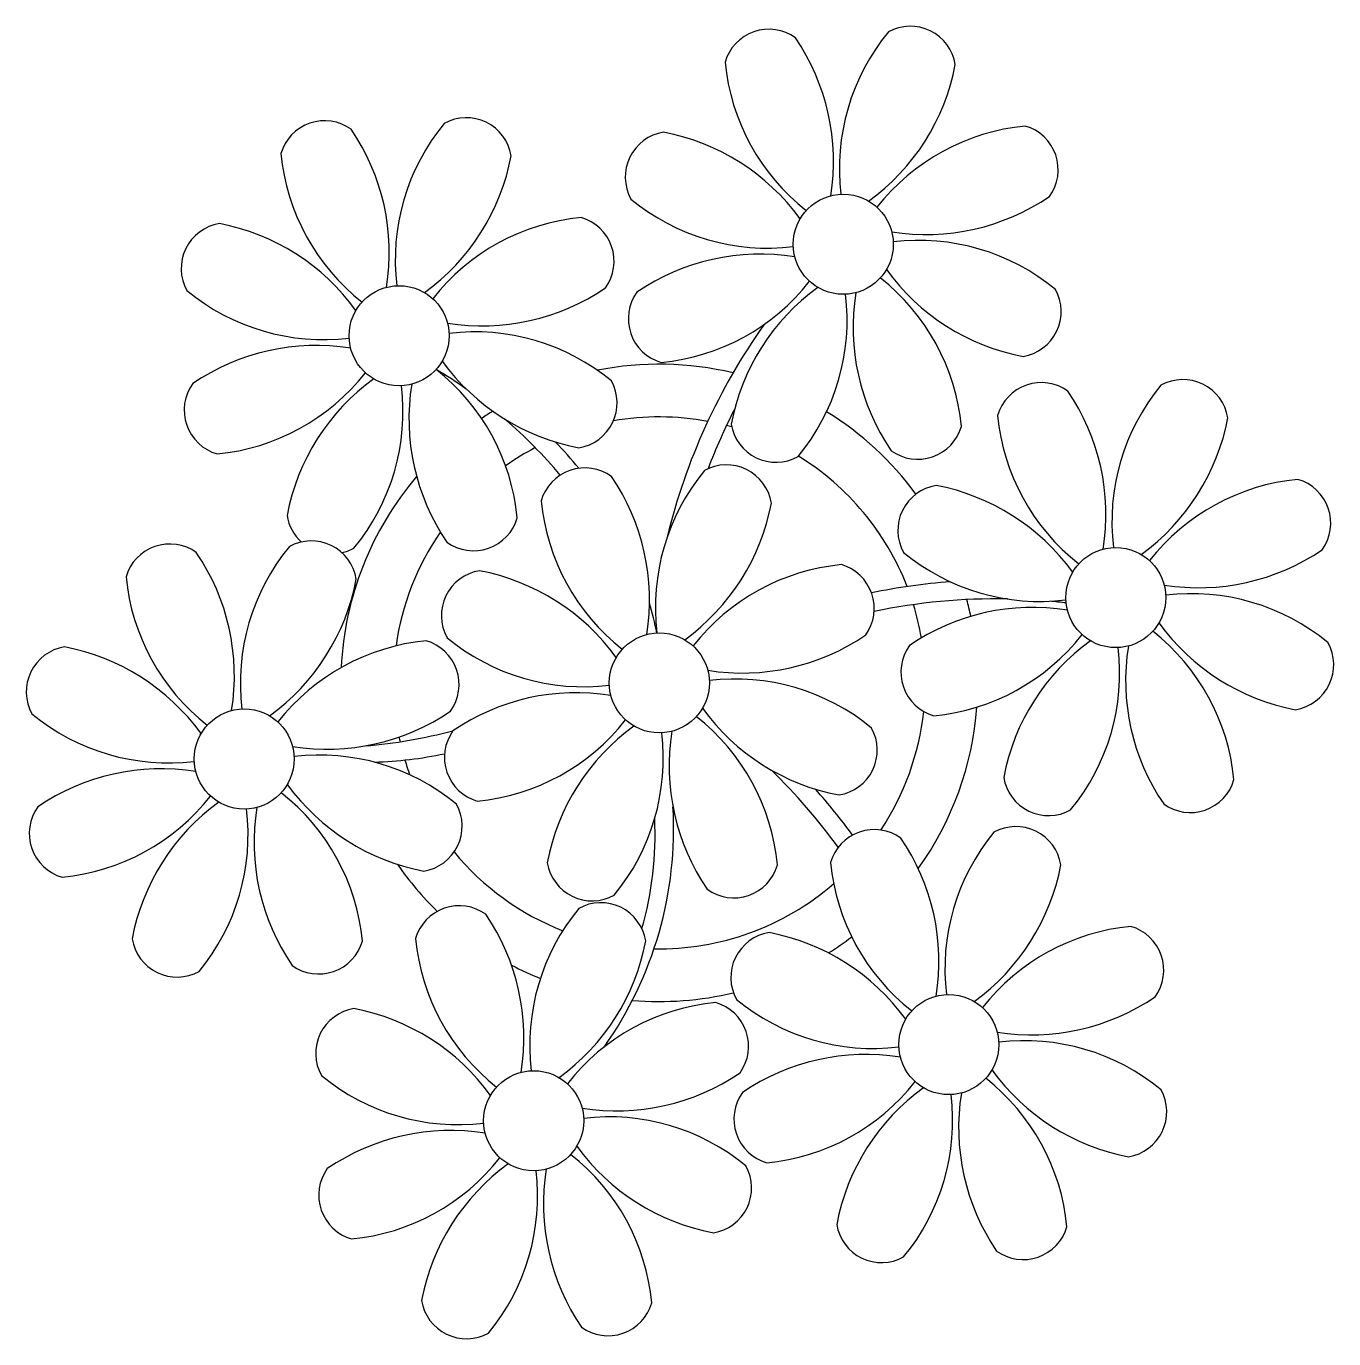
# Model space of a CAD drawing. Extents: x 5.876 to 6.085, y 6.032 to 6.242.
import ezdxf

# ---------------------------------------------------------------- set-up
doc = ezdxf.new("R2010")
doc.units = 0
doc.header["$MEASUREMENT"] = 0
for name, color, linetype in [('021', 1, 'CONTINUOUS'), ('62', 62, 'CONTINUOUS'), ('63', 63, 'CONTINUOUS')]:
    doc.layers.add(name, color=color, linetype=linetype)

msp = doc.modelspace()

# ---------------------------------------------------------------- linework, layer by layer
at = {"layer": '021'}
for radius, start, end in [(0.05093651340340145, 76.62568314041995, 101.2053990005565), (0.05093651340340145, 121.51153404657, 123.9033587606022), (0.04251427432479803, 79.507919526563, 99.95795049405379), (0.05093651340340145, 36.33799738026947, 58.32887263900181), (0.04251427432479803, 117.802440536302, 125.3100982403013), (0.04251427432479803, 21.22577253913075, 58.45509307423734), (0.05093651340340145, 139.6216152278566, 177.2534970364129), (0.04251427432479803, 145.4191794692686, 172.0062413514561), (0.04251427432479803, 9.743410875599677, 17.10605107153097), (0.05093651340340145, 12.05350351411401, 15.15235648556356), (0.04251427432479803, 326.3984414371423, 353.8236213196607), (0.05093651340340145, 324.3663226205327, 355.6451016314417), (0.04251427432479803, 191.7544102213582, 192.7950177506228), (0.04251427432479803, 196.8647311702896, 200.2383975272805), (0.04251427432479803, 219.4845253343688, 248.6965979432148), (0.05093651340340145, 214.7168031332535, 225.8089426278129), (0.04251427432479803, 268.8568535746471, 310.9878080184638), (0.05093651340340145, 302.0642589077446, 307.1567257298789), (0.05093651340340145, 242.3459351838481, 248.067652431913), (0.05093651340340145, 265.1392401259371, 283.4644863799927)]:
    msp.add_arc((5.977199754536674, 6.137249213359961), radius, start, end, dxfattribs=at)
at = {"layer": '62'}
for points in [[(6.004601635714906, 6.215104228827562, 0.191490740810407), (5.998955732819739, 6.240356924027538, 0.5188522480408578), (5.987713061063866, 6.236466769381181, 0.2050299675741208), (6.000692913463268, 6.212745207872931)], [(6.010665472761796, 6.214255575613996, 0.191490740810407), (6.024529568557845, 6.236104183856231, 0.5188522480408578), (6.01382904439031, 6.241303198563159, 0.2050299675741208), (6.00623350903791, 6.215351379909924)], [(5.93358388307365, 6.200486776537877, 0.191490740810407), (5.927937980178483, 6.225739471737854, 0.5188522480408578), (5.916695308422611, 6.221849317091497, 0.2050299675741208), (5.929675160822013, 6.198127755583247)], [(5.939647720120541, 6.199638123324312, 0.191490740810407), (5.953511815916589, 6.221486731566547, 0.5188522480408578), (5.942811291749054, 6.226685746273475, 0.2050299675741208), (5.935215756396654, 6.20073392762024)], [(5.999713766976854, 6.211416536973881, 0.191490740810407), (5.97786515873462, 6.225280632769929, 0.5188522480408578), (5.972666144027691, 6.214580108602394, 0.2050299675741208), (5.998617962680926, 6.206984573249994)], [(6.014353164615477, 6.209367706875943, 0.191490740810407), (6.039605859815454, 6.21501360977111, 0.5188522480408578), (6.035715705169096, 6.226256281526982, 0.2050299675741208), (6.011994143660846, 6.21327642912758)], [(5.928696014335599, 6.196799084684197, 0.191490740810407), (5.906847406093364, 6.210663180480245, 0.5188522480408578), (5.901648391386436, 6.19996265631271, 0.2050299675741208), (5.927600210039671, 6.19236712096031)], [(5.943335411974221, 6.194750254586259, 0.191490740810407), (5.968588107174199, 6.200396157481426, 0.5188522480408578), (5.964697952527841, 6.211638829237297, 0.2050299675741208), (5.940976391019591, 6.198658976837896)], [(6.013504511401911, 6.203303869829054, 0.191490740810407), (6.035353119644146, 6.189439774033006, 0.5188522480408578), (6.040552134351074, 6.200140298200541, 0.2050299675741208), (6.014600315697839, 6.207735833552941)], [(5.998865113763288, 6.205352699926991, 0.191490740810407), (5.973612418563309, 6.199706797031824, 0.5188522480408578), (5.977502573209668, 6.188464125275951, 0.2050299675741208), (6.001224134717917, 6.201443977675353)], [(6.008616642663857, 6.199616177975372, 0.191490740810407), (6.014262545559024, 6.174363482775394, 0.5188522480408578), (6.025505217314896, 6.178253637421752, 0.2050299675741208), (6.012525364915495, 6.201975198930002)], [(6.002552805616969, 6.200464831188939, 0.191490740810407), (5.988688709820921, 6.178616222946705, 0.5188522480408578), (5.999389233988456, 6.173417208239776, 0.2050299675741208), (6.006984769340856, 6.199369026893011)], [(5.942486758760656, 6.18868641753937, 0.191490740810407), (5.96433536700289, 6.174822321743322, 0.5188522480408578), (5.969534381709819, 6.185522845910857, 0.2050299675741208), (5.943582563056584, 6.193118381263257)], [(5.927847361122033, 6.190735247637306, 0.191490740810407), (5.902594665922054, 6.185089344742139, 0.5188522480408578), (5.906484820568412, 6.173846672986267, 0.2050299675741208), (5.930206382076662, 6.186826525385669)], [(5.937598890022602, 6.184998725685688, 0.191490740810407), (5.943244792917769, 6.15974603048571, 0.5188522480408578), (5.95448746467364, 6.163636185132067, 0.2050299675741208), (5.94150761227424, 6.187357746640318)], [(5.931535052975714, 6.185847378899255, 0.191490740810407), (5.917670957179666, 6.16399877065702, 0.1707599147233123), (5.919983973805865, 6.159760255993428, 0.2050299675741208)], [(6.048182318799156, 6.158629347173564, 0.191490740810407), (6.042536415903989, 6.183882042373541, 0.5188522480408578), (6.031293744148116, 6.179991887727184, 0.2050299675741208), (6.044273596547519, 6.156270326218934)], [(6.054246155846046, 6.157780693959999, 0.191490740810407), (6.068110251642095, 6.179629302202233, 0.5188522480408578), (6.05740972747456, 6.184828316909162, 0.2050299675741208), (6.04981419212216, 6.158876498255927)], [(5.926427456021536, 6.158064415623207, 0.07178894769849689), (5.928371481347201, 6.158799755950092, 0.2050299675741208), (5.935967016699601, 6.184751574603327)], [(5.975192251062197, 6.144993238786055, 0.191490740810407), (5.96954634816703, 6.170245933986032, 0.5188522480408578), (5.958303676411157, 6.166355779339675, 0.2050299675741208), (5.971283528810559, 6.142634217831425)], [(5.981256088109087, 6.14414458557249, 0.191490740810407), (5.995120183905136, 6.165993193814725, 0.5188522480408578), (5.9844196597376, 6.171192208521653, 0.2050299675741208), (5.9768241243852, 6.145240389868418)], [(6.043294450061104, 6.154941655319884, 0.191490740810407), (6.02144584181887, 6.168805751115932, 0.5188522480408578), (6.016246827111941, 6.158105226948397, 0.2050299675741208), (6.042198645765176, 6.150509691595997)], [(6.057933847699727, 6.152892825221945, 0.191490740810407), (6.083186542899704, 6.158538728117112, 0.5188522480408578), (6.079296388253346, 6.169781399872984, 0.2050299675741208), (6.055574826745096, 6.156801547473583)], [(5.914876376851688, 6.13197729271738, 0.191490740810407), (5.928740472647736, 6.153825900959615, 0.5188522480408578), (5.918039948480201, 6.159024915666543, 0.2050299675741208), (5.910444413127801, 6.133073097013308)], [(5.908812539804797, 6.132825945930946, 0.191490740810407), (5.903166636909631, 6.158078641130922, 0.5188522480408578), (5.891923965153758, 6.154188486484565, 0.2050299675741208), (5.90490381755316, 6.130466924976315)], [(5.984943779962768, 6.139256716834437, 0.191490740810407), (6.010196475162745, 6.144902619729604, 0.5188522480408578), (6.006306320516387, 6.156145291485475, 0.2050299675741208), (5.982584759008137, 6.143165439086074)], [(5.970304382324145, 6.141305546932375, 0.191490740810407), (5.948455774081911, 6.155169642728423, 0.5188522480408578), (5.943256759374982, 6.144469118560888, 0.2050299675741208), (5.969208578028217, 6.136873583208488)], [(6.057085194486161, 6.146828988175057, 0.191490740810407), (6.078933802728396, 6.132964892379008, 0.5188522480408578), (6.084132817435324, 6.143665416546543, 0.2050299675741208), (6.058180998782089, 6.151260951898943)], [(6.042445796847538, 6.148877818272993, 0.191490740810407), (6.017193101647559, 6.143231915377826, 0.5188522480408578), (6.021083256293918, 6.131989243621954, 0.2050299675741208), (6.044804817802167, 6.144969096021356)], [(6.052197325748107, 6.143141296321375, 0.191490740810407), (6.057843228643274, 6.117888601121397, 0.5188522480408578), (6.069085900399146, 6.121778755767754, 0.2050299675741208), (6.056106047999745, 6.145500317276005)], [(5.918564068705368, 6.127089423979327, 0.191490740810407), (5.943816763905346, 6.132735326874494, 0.5188522480408578), (5.939926609258988, 6.143977998630366, 0.2050299675741208), (5.916205047750738, 6.130998146230964)], [(6.046133488701219, 6.143989949534942, 0.191490740810407), (6.032269392905171, 6.122141341292707, 0.5188522480408578), (6.042969917072706, 6.116942326585779, 0.2050299675741208), (6.050565452425106, 6.142894145239014)], [(5.903924671066746, 6.129138254077265, 0.191490740810407), (5.882076062824511, 6.143002349873314, 0.5188522480408578), (5.876877048117583, 6.132301825705778, 0.2050299675741208), (5.902828866770818, 6.124706290353378)], [(5.984095126749202, 6.133192879787548, 0.191490740810407), (6.005943734991437, 6.1193287839915, 0.5188522480408578), (6.011142749698365, 6.130029308159035, 0.2050299675741208), (5.98519093104513, 6.137624843511435)], [(5.969455729110579, 6.135241709885484, 0.191490740810407), (5.9442030339106, 6.129595806990317, 0.5188522480408578), (5.948093188556959, 6.118353135234445, 0.2050299675741208), (5.971814750065208, 6.131332987633847)], [(5.979207258011148, 6.129505187933866, 0.191490740810407), (5.984853160906315, 6.104252492733888, 0.5188522480408578), (5.996095832662187, 6.108142647380245, 0.2050299675741208), (5.983115980262786, 6.131864208888496)], [(5.97314342096426, 6.130353841147433, 0.191490740810407), (5.959279325168212, 6.108505232905198, 0.5188522480408578), (5.969979849335747, 6.10330621819827, 0.2050299675741208), (5.977575384688147, 6.129258036851505)], [(5.917715415491803, 6.121025586932438, 0.191490740810407), (5.939564023734038, 6.10716149113639, 0.5188522480408578), (5.944763038440966, 6.117862015303925, 0.2050299675741208), (5.918811219787731, 6.125457550656325)], [(5.90307601785318, 6.123074417030375, 0.191490740810407), (5.877823322653201, 6.117428514135208, 0.5188522480408578), (5.881713477299559, 6.106185842379335, 0.2050299675741208), (5.905435038807809, 6.119165694778737)], [(5.906763709706861, 6.118186548292323, 0.191490740810407), (5.892899613910813, 6.096337940050089, 0.5188522480408578), (5.903600138078348, 6.09113892534316, 0.2050299675741208), (5.911195673430748, 6.117090743996395)], [(5.912827546753749, 6.117337895078756, 0.191490740810407), (5.918473449648916, 6.092085199878778, 0.5188522480408578), (5.929716121404788, 6.095975354525136, 0.2050299675741208), (5.916736269005387, 6.119696916033386)], [(6.021477406227671, 6.087170300507323, 0.191490740810407), (6.015831503332504, 6.1124229957073, 0.5188522480408578), (6.004588831576632, 6.108532841060943, 0.2050299675741208), (6.017568683976034, 6.084811279552693)], [(6.027541243274562, 6.086321647293758, 0.191490740810407), (6.04140533907061, 6.108170255535993, 0.5188522480408578), (6.030704814903075, 6.113369270242921, 0.2050299675741208), (6.023109279550675, 6.087417451589686)], [(5.955097694970272, 6.075003007652214, 0.191490740810407), (5.949451792075105, 6.10025570285219, 0.5188522480408578), (5.938209120319232, 6.096365548205833, 0.2050299675741208), (5.951188972718635, 6.072643986697583)], [(5.961161532017162, 6.074154354438648, 0.191490740810407), (5.975025627813211, 6.096002962680883, 0.5188522480408578), (5.964325103645676, 6.101201977387811, 0.2050299675741208), (5.956729568293276, 6.075250158734576)], [(6.01658953748962, 6.083482608653643, 0.191490740810407), (5.994740929247385, 6.097346704449691, 0.5188522480408578), (5.989541914540457, 6.086646180282156, 0.2050299675741208), (6.015493733193692, 6.079050644929756)], [(6.031228935128242, 6.081433778555705, 0.191490740810407), (6.05648163032822, 6.087079681450872, 0.5188522480408578), (6.052591475681862, 6.098322353206743, 0.2050299675741208), (6.028869914173612, 6.085342500807342)], [(5.950209826232221, 6.071315315798533, 0.191490740810407), (5.928361217989986, 6.085179411594582, 0.5188522480408578), (5.923162203283058, 6.074478887427047, 0.2050299675741208), (5.949114021936293, 6.066883352074647)], [(5.964849223870843, 6.069266485700595, 0.191490740810407), (5.99010191907082, 6.074912388595762, 0.5188522480408578), (5.986211764424462, 6.086155060351634, 0.2050299675741208), (5.962490202916213, 6.073175207952232)], [(6.030380281914677, 6.075369941508816, 0.191490740810407), (6.052228890156911, 6.061505845712768, 0.5188522480408578), (6.05742790486384, 6.072206369880303, 0.2050299675741208), (6.031476086210604, 6.079801905232703)], [(6.015740884276053, 6.077418771606752, 0.191490740810407), (5.990488189076075, 6.071772868711586, 0.5188522480408578), (5.994378343722433, 6.060530196955713, 0.2050299675741208), (6.018099905230683, 6.073510049355115)], [(6.025492413176623, 6.071682249655134, 0.191490740810407), (6.03113831607179, 6.046429554455156, 0.5188522480408578), (6.042380987827661, 6.050319709101514, 0.2050299675741208), (6.029401135428261, 6.074041270609764)], [(6.019428576129735, 6.072530902868701, 0.191490740810407), (6.005564480333686, 6.050682294626466, 0.5188522480408578), (6.016265004501221, 6.045483279919538, 0.2050299675741208), (6.023860539853621, 6.071435098572773)], [(5.964000570657277, 6.063202648653706, 0.191490740810407), (5.985849178899512, 6.049338552857658, 0.5188522480408578), (5.99104819360644, 6.060039077025193, 0.2050299675741208), (5.965096374953205, 6.067634612377593)], [(5.949361173018654, 6.065251478751643, 0.191490740810407), (5.924108477818676, 6.059605575856476, 0.5188522480408578), (5.927998632465034, 6.048362904100603, 0.2050299675741208), (5.951720193973284, 6.061342756500006)], [(5.959112701919223, 6.059514956800024, 0.191490740810407), (5.96475860481439, 6.034262261600047, 0.5188522480408578), (5.976001276570262, 6.038152416246404, 0.2050299675741208), (5.963021424170861, 6.061873977754654)], [(5.953048864872335, 6.060363610013591, 0.191490740810407), (5.939184769076287, 6.038515001771357, 0.5188522480408578), (5.949885293243822, 6.033315987064428, 0.2050299675741208), (5.957480828596222, 6.059267805717663)]]:
    msp.add_lwpolyline(points, format="xyb", dxfattribs=at)
for centre, radius, start, end in [((6.074662345538411, 6.137216452430794), 0.09899536384234583, 144.6026084069745, 166.3714877746192), ((5.900739035576533, 6.119317040816068), 0.07931969802652404, 54.91625508431024, 59.07083504967278), ((6.074662345538411, 6.137216452430794), 0.09599536384234583, 152.8823278431671, 159.0916269046343), ((5.900739035576533, 6.119317040816068), 0.07931969802652404, 40.15300764300525, 49.19568718878521), ((5.977199754536674, 6.137249213359961), 0.04251427432479803, 74.19539634893627, 75.3636888842173), ((5.915957909088664, 6.132427262421505), 0.06220026044555732, 38.97599677017162, 44.14251453450198), ((6.031115668550864, 6.055058849559549), 0.09862255018449374, 94.28782937939361, 101.6908033556908), ((6.031115668550864, 6.055058849559549), 0.09562255018449374, 88.9574318164408, 101.8062072444664), ((6.031115668550864, 6.055058849559549), 0.09562255018449374, 83.32209860367794, 84.87573600033497), ((5.923714608267447, 6.206791824131339), 0.07986864621221525, 274.6500754344532, 284.8640573066227), ((5.9296095360304, 6.188744079457464), 0.06420115545201771, 271.8189023890401, 281.9059911945102), ((5.923597701017477, 6.050581152184902), 0.1020112356578634, 36.29265404808995, 45.464584577335), ((5.923597701017477, 6.050581152184902), 0.1050112356578634, 36.41096477808628, 41.57548817948859), ((5.919182101189792, 6.113929135649168), 0.06030291657800504, 324.6409468931903, 3.351058295123136), ((5.921572190678476, 6.113048965507483), 0.05494799878903527, 344.0710819208059, 2.644759055948155)]:
    msp.add_arc(centre, radius, start, end, dxfattribs=at)
at = {"layer": '63'}
for centre in [(6.006609139189383, 6.207360203401468), (5.935591386548127, 6.192742751111783), (6.050189822273633, 6.15088532174747), (5.977199754536674, 6.137249213359961), (5.910820043279275, 6.125081920504852), (6.023484909702148, 6.07942627508123), (5.957105198444749, 6.06725898222612)]:
    msp.add_circle(centre, 0.008, dxfattribs=at)
msp.add_arc((5.915957909088664, 6.132427262421505), 0.06220026044555732, 11.88792555508347, 16.40180494133805, dxfattribs=at)

doc.saveas('drawing.dxf')
